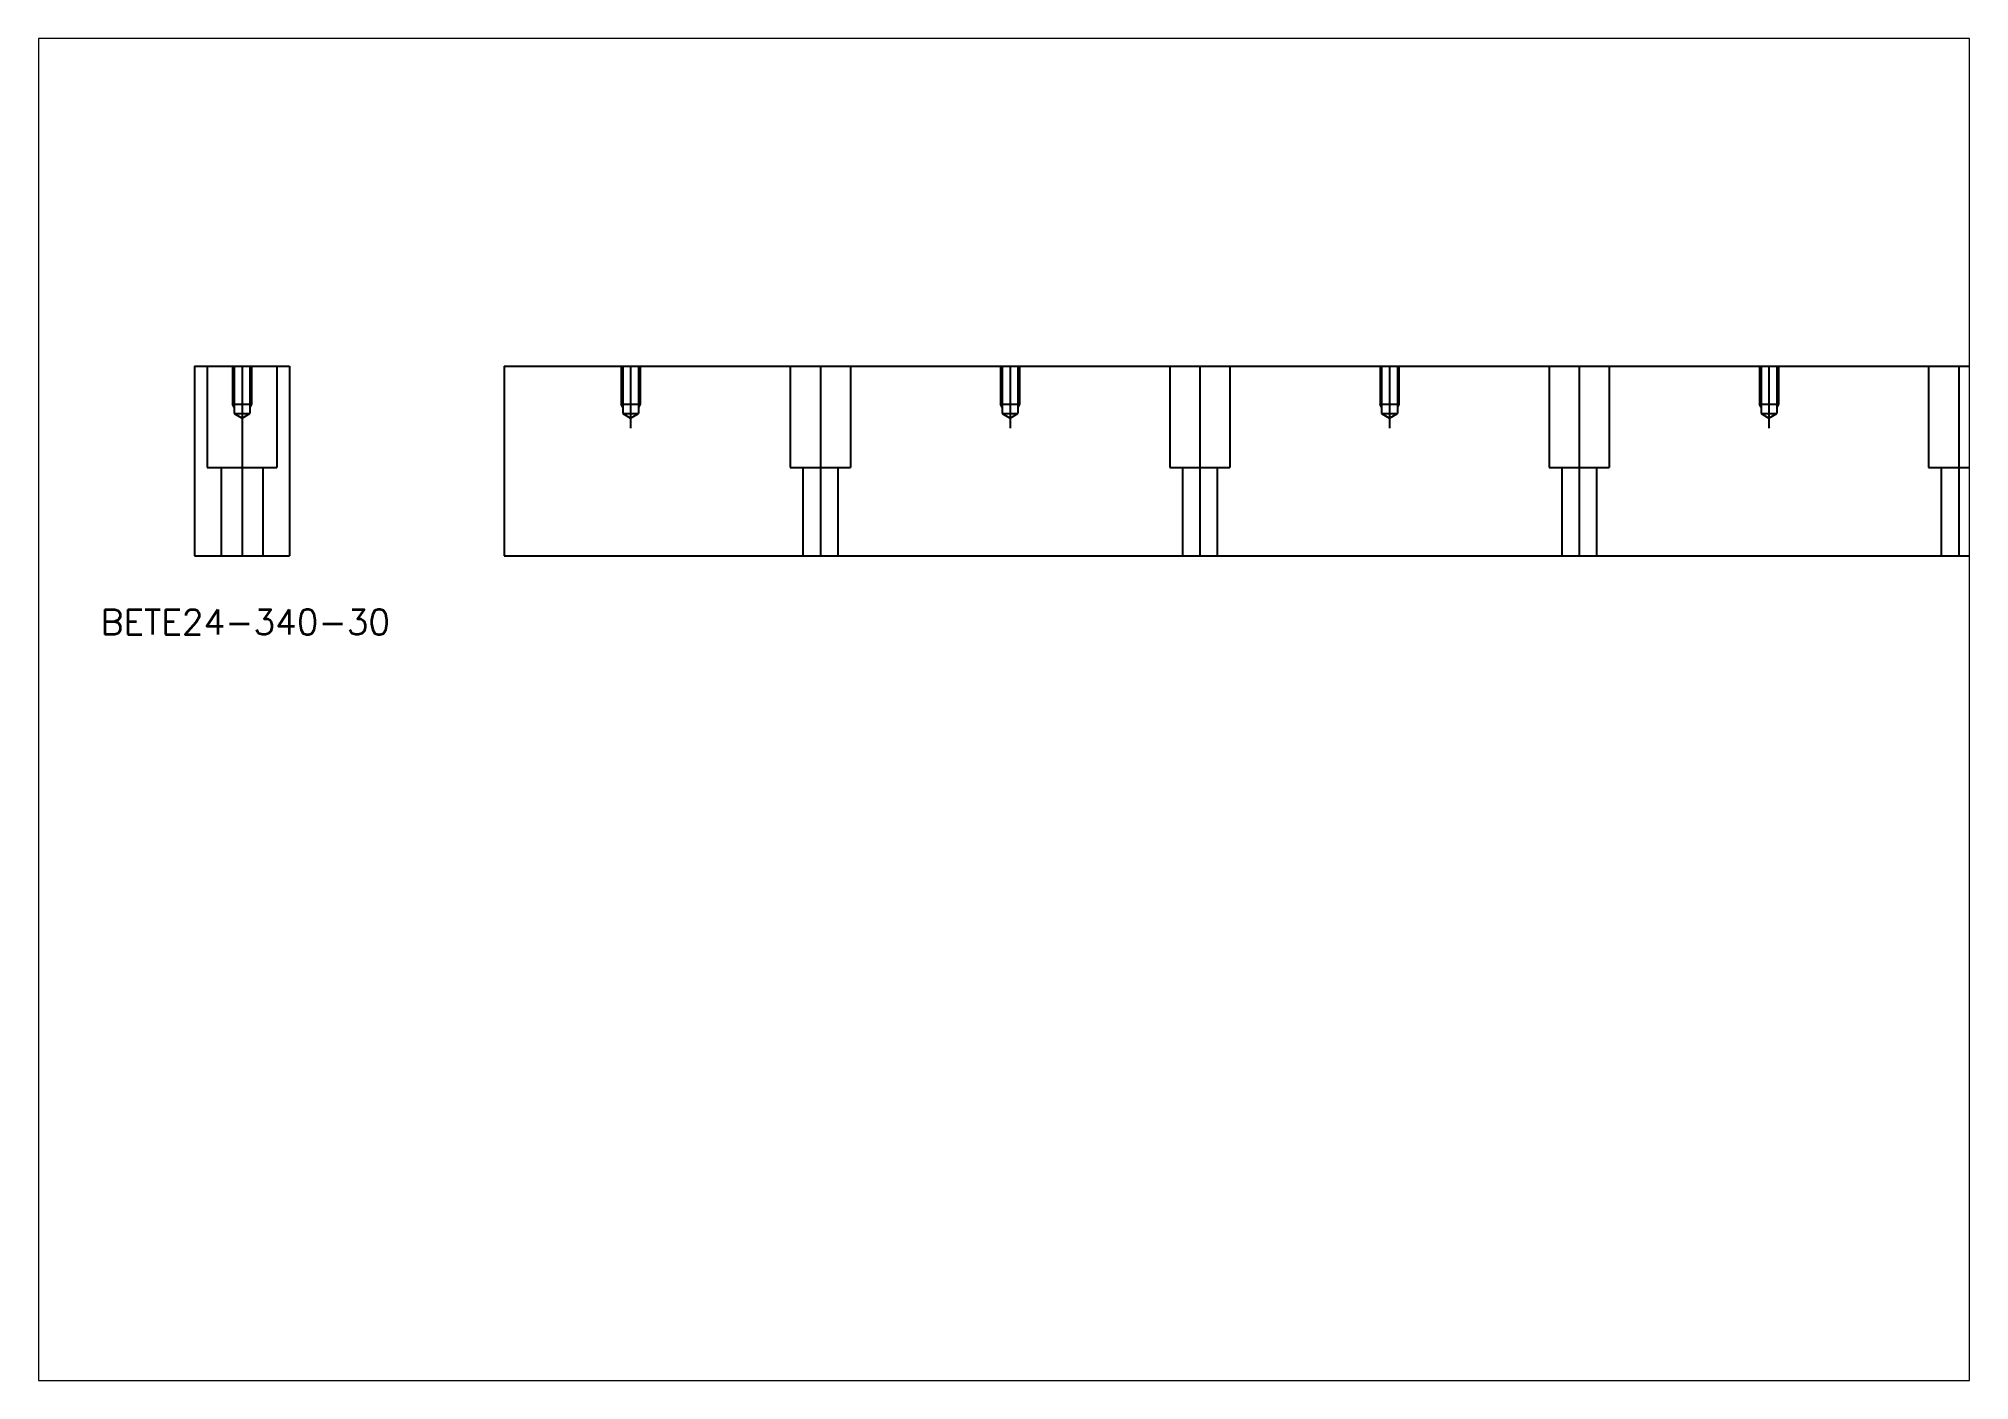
# Paper-space layout 'レイアウト1' of a CAD drawing. Extents: x 1.12 to 10.1, y 0.78 to 7.02.
# The model-space entities are those that its viewports show. They can reach past a viewport. Long polylines and large blocks are cut down to what shows.
import ezdxf

# ---------------------------------------------------------------- set-up
doc = ezdxf.new("R2010")
doc.units = 0
doc.header["$MEASUREMENT"] = 0
doc.linetypes.add('CENTER', pattern=[17.5, 13, -1.5, 1.5, -1.5])
doc.linetypes.add('DASHED', pattern=[3.5, 2, -1.5])
doc.layers.get('0').update_dxf_attribs({"linetype": 'CONTINUOUS'})
doc.layers.add('CENTER', color=1, linetype='CENTER')
doc.styles.get("Standard").update_dxf_attribs({"font": 'txt.shx', "bigfont": '@extfont2.shx'})

msp = doc.modelspace()

# ---------------------------------------------------------------- linework, layer by layer
at = {"color": 7, "linetype": 'Continuous'}
for p, q in [((20.52, 159.29), (20.52, 129.29)), ((20.52, 159.29), (35.52, 159.29)), ((35.52, 159.29), (35.52, 129.29)), ((69.46, 159.29), (409.46, 159.29)), ((69.46, 159.29), (69.46, 129.29)), ((20.52, 129.29), (35.52, 129.29)), ((69.46, 129.29), (409.46, 129.29))]:
    msp.add_line(p, q, dxfattribs=at)
at = {"color": 3, "linetype": 'DASHED'}
for p, q in [((22.52, 159.29), (22.52, 143.29)), ((26.52, 159.29), (26.52, 153.29)), ((26.77, 159.29), (26.77, 151.79)), ((29.27, 159.29), (29.27, 151.79)), ((29.52, 159.29), (29.52, 153.29)), ((33.52, 159.29), (33.52, 143.29)), ((87.96, 159.29), (87.96, 153.29)), ((88.21, 159.29), (88.21, 151.79)), ((90.71, 159.29), (90.71, 151.79)), ((90.96, 159.29), (90.96, 153.29)), ((114.71, 159.29), (114.71, 143.29)), ((124.21, 159.29), (124.21, 143.29)), ((147.96, 159.29), (147.96, 153.29)), ((148.21, 159.29), (148.21, 151.79)), ((150.71, 159.29), (150.71, 151.79)), ((150.96, 159.29), (150.96, 153.29)), ((174.71, 159.29), (174.71, 143.29)), ((184.21, 159.29), (184.21, 143.29)), ((207.96, 159.29), (207.96, 153.29)), ((208.21, 159.29), (208.21, 151.79)), ((210.71, 159.29), (210.71, 151.79)), ((210.96, 159.29), (210.96, 153.29)), ((234.71, 159.29), (234.71, 143.29)), ((244.21, 159.29), (244.21, 143.29)), ((267.96, 159.29), (267.96, 153.29)), ((268.21, 159.29), (268.21, 151.79)), ((270.71, 159.29), (270.71, 151.79)), ((270.96, 159.29), (270.96, 153.29)), ((294.71, 159.29), (294.71, 143.29)), ((26.77, 152.79), (26.52, 153.29)), ((26.52, 153.29), (29.52, 153.29)), ((29.52, 153.29), (29.27, 152.79)), ((87.96, 153.29), (90.96, 153.29)), ((88.21, 152.79), (87.96, 153.29)), ((90.96, 153.29), (90.71, 152.79)), ((148.21, 152.79), (147.96, 153.29)), ((147.96, 153.29), (150.96, 153.29)), ((150.96, 153.29), (150.71, 152.79)), ((208.21, 152.79), (207.96, 153.29)), ((207.96, 153.29), (210.96, 153.29)), ((210.96, 153.29), (210.71, 152.79)), ((268.21, 152.79), (267.96, 153.29)), ((267.96, 153.29), (270.96, 153.29)), ((270.96, 153.29), (270.71, 152.79)), ((26.77, 151.79), (28.02, 151.07)), ((26.77, 151.79), (29.27, 151.79)), ((28.02, 151.07), (29.27, 151.79)), ((88.21, 151.79), (90.71, 151.79)), ((88.21, 151.79), (89.46, 151.07)), ((89.46, 151.07), (90.71, 151.79)), ((148.21, 151.79), (149.46, 151.07)), ((148.21, 151.79), (150.71, 151.79)), ((149.46, 151.07), (150.71, 151.79)), ((208.21, 151.79), (209.46, 151.07)), ((208.21, 151.79), (210.71, 151.79)), ((209.46, 151.07), (210.71, 151.79)), ((268.21, 151.79), (269.46, 151.07)), ((268.21, 151.79), (270.71, 151.79)), ((269.46, 151.07), (270.71, 151.79)), ((22.52, 143.29), (33.52, 143.29)), ((24.72, 143.29), (24.72, 129.29)), ((31.32, 143.29), (31.32, 129.29)), ((114.71, 143.29), (124.21, 143.29)), ((116.71, 143.29), (116.71, 129.29)), ((122.21, 143.29), (122.21, 129.29)), ((174.71, 143.29), (184.21, 143.29)), ((176.71, 143.29), (176.71, 129.29)), ((182.21, 143.29), (182.21, 129.29)), ((234.71, 143.29), (244.21, 143.29)), ((236.71, 143.29), (236.71, 129.29)), ((242.21, 143.29), (242.21, 129.29)), ((294.71, 143.29), (304.21, 143.29)), ((296.71, 143.29), (296.71, 129.29)), ((302.21, 143.29), (302.21, 129.29))]:
    msp.add_line(p, q, dxfattribs=at)
at = {"layer": 'CENTER', "color": 1, "linetype": 'CENTER'}
for p, q in [((28.02, 159.29), (28.02, 129.29)), ((89.46, 159.29), (89.46, 149.5)), ((119.46, 159.29), (119.46, 129.29)), ((149.46, 159.29), (149.46, 149.5)), ((179.46, 159.29), (179.46, 129.29)), ((209.46, 159.29), (209.46, 149.5)), ((239.46, 159.29), (239.46, 129.29)), ((269.46, 159.29), (269.46, 149.5)), ((299.46, 159.29), (299.46, 129.29))]:
    msp.add_line(p, q, dxfattribs=at)

# ---------------------------------------------------------------- texts
at = {"color": 7, "linetype": 'Continuous'}
msp.add_text('BETE24-340-30', height=4, dxfattribs=at).set_placement((5.65, 116.84))

psp = doc.layouts.new('レイアウト1')

# ---------------------------------------------------------------- viewports
at = {"layer": '0', "color": 7, "linetype": 'Continuous', "view_target_point": (148.5, 105)}
psp.add_viewport(center=(5.6137, 3.9021), size=(8.982, 6.243333), view_center_point=(0, 0), view_height=212.214411, dxfattribs=at)

doc.saveas('drawing.dxf')
